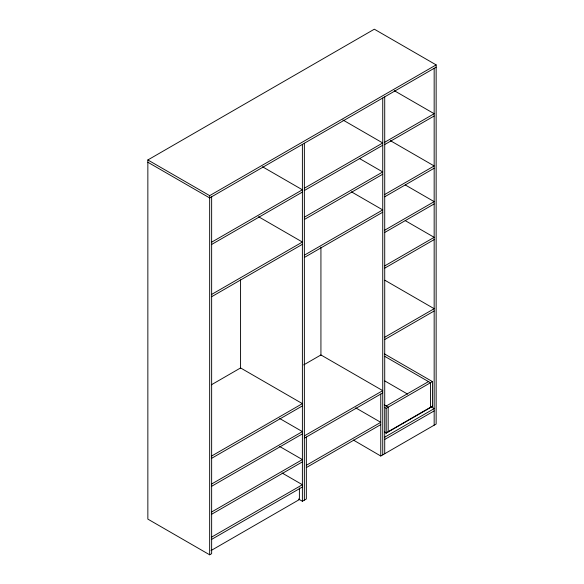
<?xml version="1.0" encoding="UTF-8"?>
<svg xmlns="http://www.w3.org/2000/svg" width="584" height="584" viewBox="0 0 584 584"><rect width="100%" height="100%" fill="white"/><g stroke="black" fill="none" stroke-linecap="round" stroke-linejoin="round"><path stroke-width="0.88" d="M211.642 196.786L211.642 553.661L209.663 554.8L147.854 519.11L147.854 159.958L374.337 29.2L436.146 64.89L436.146 424.042L380.761 456.016L353.378 440.051M147.854 159.958L209.663 195.64L436.146 64.89M436.146 67.167L209.663 197.925L147.854 162.243M304.359 188.223L382.739 142.97L342.837 119.932M211.642 242.177L302.388 189.793L262.479 166.754M384.717 142.255L434.167 113.705L394.266 90.666M304.359 190.508L382.739 145.255M211.642 244.462L302.388 192.078M384.717 144.54L434.167 115.99M304.359 217.197L382.739 171.952L359.269 158.395M304.359 219.482L382.739 174.229M211.642 294.424L302.388 242.039L258.566 216.737M384.717 194.501L434.167 165.951L390.353 140.656M211.642 296.708L302.388 244.324M384.717 196.786L434.167 168.236M304.359 255.172L382.739 209.919L351.444 191.851M304.359 257.456L382.739 212.204M384.717 230.191L434.167 201.641L405.216 184.924M384.717 232.476L434.167 203.925M384.717 265.881L434.167 237.33L405.216 220.613M384.717 268.158L434.167 239.615M211.379 384.798L240.572 367.942L302.388 403.632L211.642 456.016M303.687 364.905L320.93 354.955L382.739 390.638L304.359 435.89M384.717 337.253L434.167 308.702L384.878 280.24M384.717 339.538L434.167 310.987M211.642 458.301L302.388 405.916M211.642 483.997L302.388 431.605L279.692 418.509M211.642 486.282L302.388 433.89M304.359 438.175L382.739 392.923M386.199 406.011L428.481 381.6M384.63 407.384L386.199 408.296L432.437 381.6L432.437 406.442L386.199 433.131L384.63 432.226M211.642 511.978L302.388 459.586L279.692 446.49M211.642 514.256L302.388 461.871M306.337 465.295L380.761 422.327L355.722 407.873M306.337 467.58L380.761 424.612M432.437 406.15L386.199 432.846L384.63 431.941M211.642 537.097L302.388 484.713L282.043 472.967M384.717 437.175L434.167 408.625L431.036 406.822M211.642 539.382L302.388 486.998M384.717 439.46L434.167 410.91M211.028 550.566L299.395 499.546L299.395 487.947M298.475 499.013L302.388 501.269L306.337 498.984L306.337 437.029M384.447 353.897L432.437 381.6M384.827 356.401L430.459 382.739L430.459 407.296M384.827 380.951L407.647 394.127M384.243 404.88L388.178 407.15L388.178 431.707M434.167 68.313L434.167 425.189M386.199 408.296L386.199 433.131M384.717 96.864L384.717 453.731M382.739 98.002L382.739 454.878M380.761 394.069L380.761 456.016M320.93 247.127L320.93 355.466M304.359 143.255L304.359 500.13M302.388 144.394L302.388 501.269M240.572 279.86L240.572 368.168M209.663 195.64L209.663 554.8"/></g></svg>
